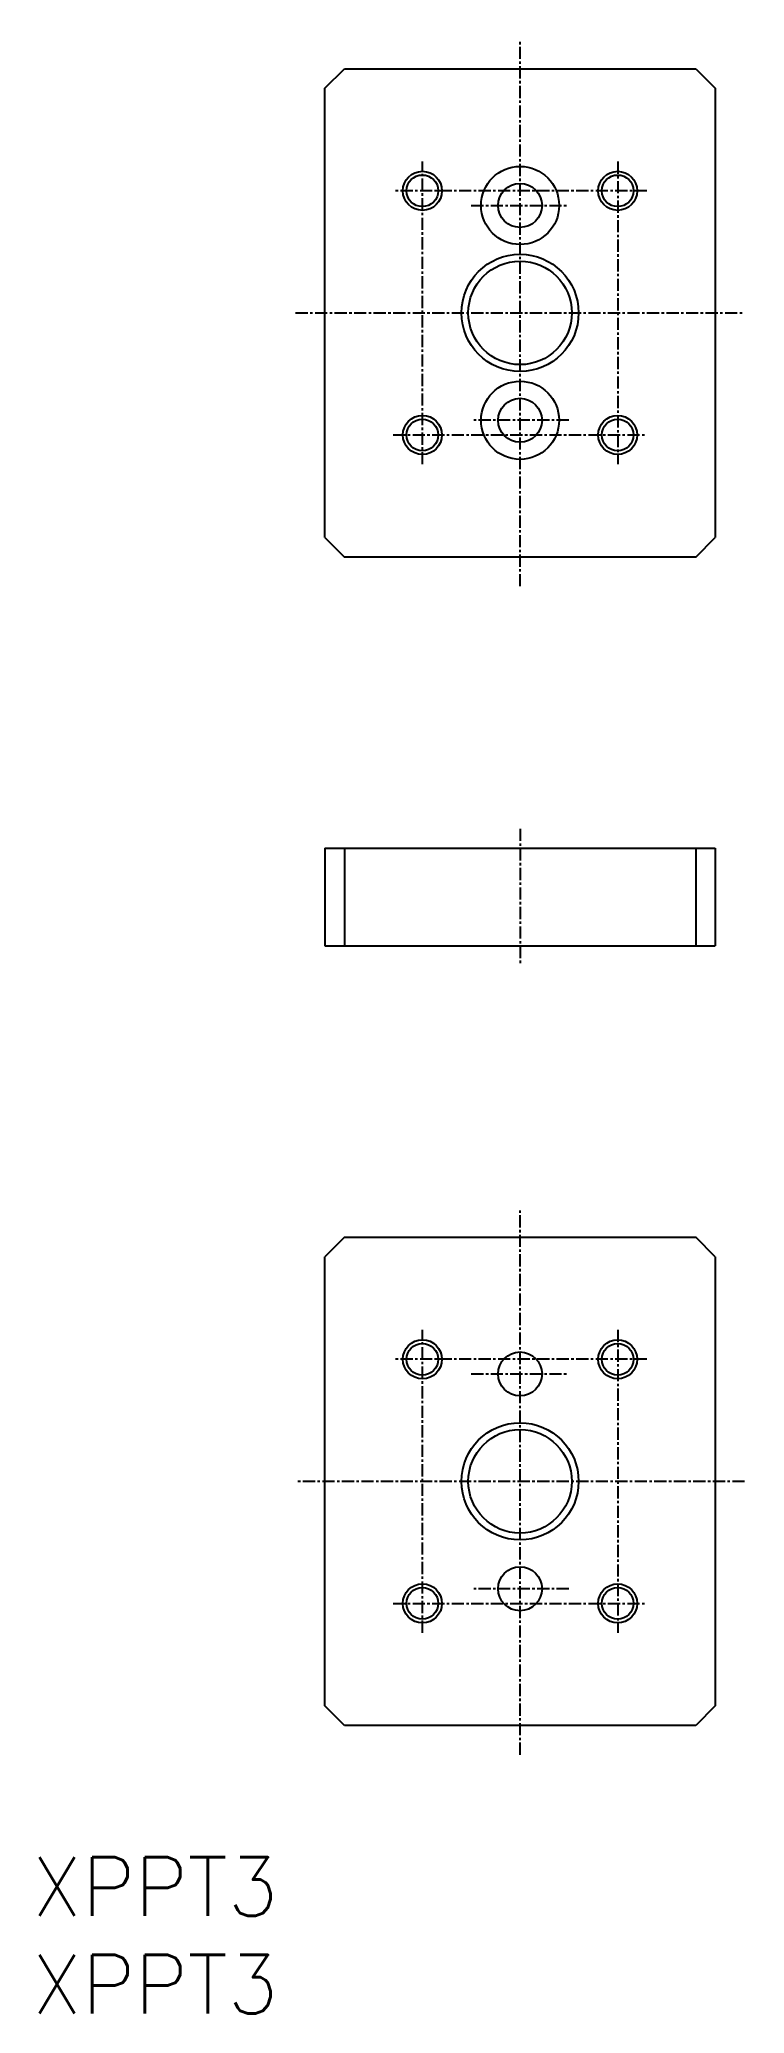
# Model space of a CAD drawing. Extents: x 274 to 346, y 1439 to 1641.
import ezdxf

# ---------------------------------------------------------------- set-up
doc = ezdxf.new("R2010")
doc.units = 0
doc.linetypes.add('CENTER', pattern=[2, 1.25, -0.25, 0.25, -0.25])
doc.layers.get('0').update_dxf_attribs({"linetype": 'CONTINUOUS'})
doc.layers.add('CENTER', color=1, linetype='CENTER')
doc.styles.get("Standard").update_dxf_attribs({"font": 'TXT', "bigfont": 'BIGFONT'})

msp = doc.modelspace()

# ---------------------------------------------------------------- linework, layer by layer
at = {"color": 7, "linetype": 'CONTINUOUS'}
for p, q in [((302.88, 1635.69), (304.88, 1637.69)), ((304.88, 1637.69), (340.88, 1637.69)), ((340.88, 1637.69), (342.88, 1635.69)), ((302.88, 1635.19), (302.88, 1635.69)), ((342.88, 1635.69), (342.88, 1625.19)), ((302.88, 1589.69), (302.88, 1635.19)), ((342.88, 1625.19), (342.88, 1600.19)), ((342.88, 1600.19), (342.88, 1589.69)), ((302.88, 1589.69), (304.88, 1587.69)), ((340.88, 1587.69), (342.88, 1589.69)), ((340.88, 1587.69), (304.88, 1587.69)), ((302.88, 1557.86), (302.88, 1547.86)), ((302.88, 1557.86), (342.88, 1557.86)), ((304.88, 1557.86), (304.88, 1547.86)), ((340.88, 1557.86), (340.88, 1547.86)), ((342.88, 1557.86), (342.88, 1547.86)), ((302.88, 1547.86), (342.88, 1547.86)), ((304.88, 1518.03), (302.88, 1516.03)), ((304.88, 1518.03), (340.88, 1518.03)), ((342.88, 1516.03), (340.88, 1518.03)), ((302.88, 1470.53), (302.88, 1516.03)), ((342.88, 1516.03), (342.88, 1505.53)), ((342.88, 1505.53), (342.88, 1480.53)), ((342.88, 1480.53), (342.88, 1470.03)), ((302.88, 1470.03), (302.88, 1470.53)), ((304.88, 1468.03), (302.88, 1470.03)), ((342.88, 1470.03), (340.88, 1468.03)), ((340.88, 1468.03), (304.88, 1468.03))]:
    msp.add_line(p, q, dxfattribs=at)
for centre, radius in [((322.88, 1623.69), 4), ((312.88, 1625.19), 1.62), ((322.88, 1623.69), 2.25), ((332.88, 1625.19), 1.62), ((322.88, 1612.69), 5.3), ((322.88, 1601.69), 4), ((322.88, 1601.69), 2.25), ((312.88, 1600.19), 1.62), ((332.88, 1600.19), 1.62), ((312.88, 1505.53), 1.62), ((322.88, 1504.03), 2.25), ((332.88, 1505.53), 1.62), ((322.88, 1493.03), 5.3), ((322.88, 1482.03), 2.25), ((312.88, 1480.53), 1.62), ((332.88, 1480.53), 1.62)]:
    msp.add_circle(centre, radius, dxfattribs=at)
at = {"color": 3, "linetype": 'CONTINUOUS'}
for centre, radius in [((312.88, 1625.19), 2), ((332.88, 1625.19), 2), ((322.88, 1612.69), 6), ((312.88, 1600.19), 2), ((332.88, 1600.19), 2), ((312.88, 1505.53), 2), ((332.88, 1505.53), 2), ((322.88, 1493.03), 6), ((312.88, 1480.53), 2), ((332.88, 1480.53), 2)]:
    msp.add_circle(centre, radius, dxfattribs=at)
at = {"layer": 'CENTER', "color": 1, "linetype": 'CENTER'}
for p, q in [((322.88, 1584.69), (322.88, 1640.69)), ((312.88, 1597.19), (312.88, 1628.19)), ((332.88, 1628.19), (332.88, 1597.19)), ((335.88, 1625.19), (309.88, 1625.19)), ((317.88, 1623.69), (327.88, 1623.69)), ((299.88, 1612.69), (345.88, 1612.69)), ((327.88, 1601.69), (317.88, 1601.69)), ((309.88, 1600.19), (335.88, 1600.19)), ((322.88, 1559.86), (322.88, 1545.86)), ((322.88, 1465.03), (322.88, 1521.03)), ((312.88, 1477.53), (312.88, 1508.53)), ((332.88, 1508.53), (332.88, 1477.53)), ((335.88, 1505.53), (309.88, 1505.53)), ((317.88, 1504.03), (327.88, 1504.03)), ((345.88, 1493.03), (299.88, 1493.03)), ((327.88, 1482.03), (317.88, 1482.03)), ((309.88, 1480.53), (335.88, 1480.53))]:
    msp.add_line(p, q, dxfattribs=at)

# ---------------------------------------------------------------- texts
at = {"color": 7, "linetype": 'CONTINUOUS'}
for p in [(272.88, 1448.53), (272.88, 1438.53)]:
    msp.add_text('XPPT3', height=6, dxfattribs=at).set_placement(p)

doc.saveas('drawing.dxf')
